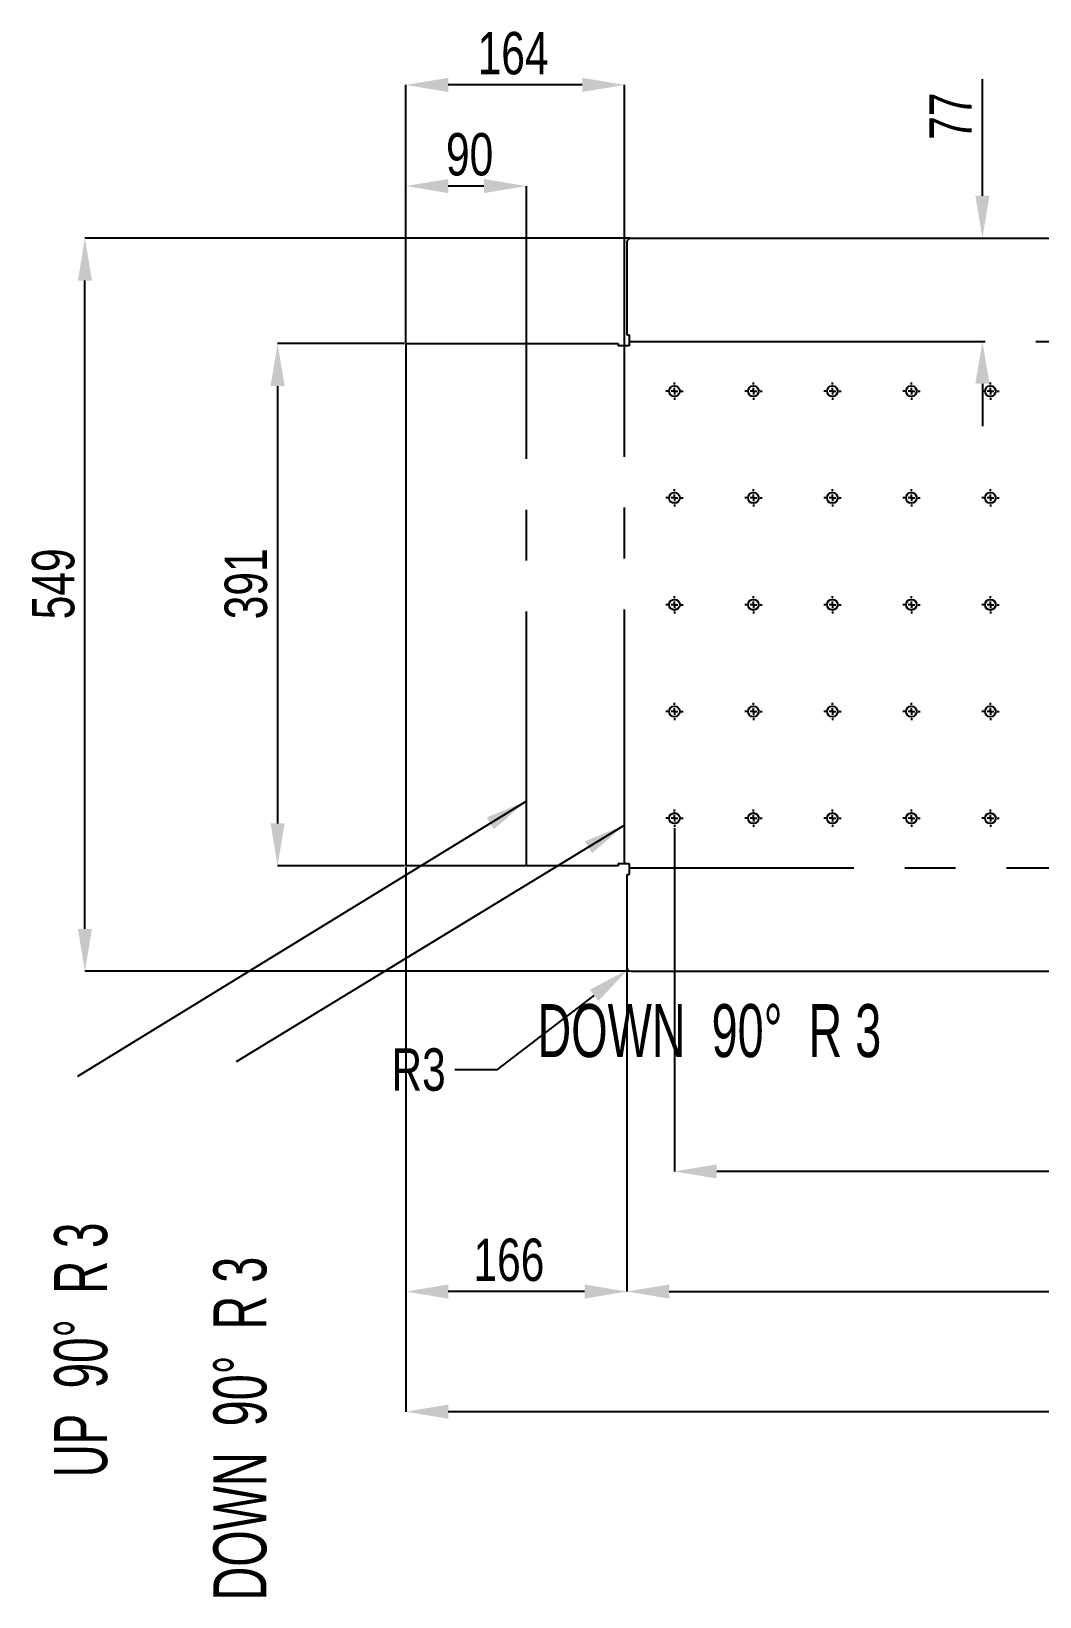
# Model space of a CAD drawing. Header units: millimetres. Extents: x 15 to 1266, y -324 to 294.
# Drawn here: x 207.3 to 257.7, y -223.2 to -145 of the extents above; entities that cross this region are included whole.
import ezdxf

# ---------------------------------------------------------------- set-up
doc = ezdxf.new("R2010")
doc.units = ezdxf.units.MM
doc.header["$PDSIZE"] = -1
doc.linetypes.add('CENTERX2', pattern=[20.32, 12.7, -2.54, 2.54, -2.54])
doc.layers.add('FORMAT', color=7, linetype='Continuous')
doc.styles.add('SLDTEXTSTYLE0', font='TXT', dxfattribs={"width": 0.75})
doc.styles.add('SLDTEXTSTYLE14', font='TXT', dxfattribs={"width": 0.645833})
doc.styles.add('SLDTEXTSTYLE15', font='TXT', dxfattribs={"width": 0.660714})
doc.dimstyles.new('SLDDIMSTYLE1', dxfattribs={"dimtxt": 0.18, "dimasz": 2.116667, "dimexe": 0, "dimexo": 0.0625, "dimgap": 0, "dimtad": 0, "dimtih": 1, "dimtoh": 1, "dimdec": 0, "dimrnd": 1e-09, "dimzin": 0, "dimdsep": 46, "dimtxsty": 'Standard', "dimsah": 1, "dimcen": 0.09, "dimadec": 0, "dimazin": 0, "dimtfac": 2.116667, "dimtdec": 0, "dimtofl": 0, "dimtmove": 0, "dimatfit": 3, "dimfxl": 1, "dimfrac": 2, "dimtolj": 1, "dimtzin": 0, "dimarcsym": 0})
doc.dimstyles.new('SLDDIMSTYLE15', dxfattribs={"dimtxt": 2.116667, "dimasz": 2.116667, "dimexe": 0, "dimexo": 0.0625, "dimgap": 0.529167, "dimtad": 1, "dimdec": 0, "dimlfac": 15, "dimrnd": 1e-09, "dimzin": 12, "dimdsep": 46, "dimtxsty": 'SLDTEXTSTYLE0', "dimsah": 1, "dimcen": 0.09, "dimadec": 0, "dimazin": 3, "dimtfac": 1, "dimtdec": 0, "dimtofl": 0, "dimtmove": 0, "dimatfit": 3, "dimfxl": 1, "dimfrac": 2, "dimtolj": 1, "dimtzin": 12, "dimarcsym": 0})
doc.dimstyles.new('SLDDIMSTYLE17', dxfattribs={"dimtxt": 2.116667, "dimasz": 2.116667, "dimexe": 0, "dimexo": 0.0625, "dimgap": 0.529167, "dimtad": 1, "dimdec": 0, "dimlfac": 15, "dimrnd": 1e-09, "dimzin": 12, "dimdsep": 46, "dimtxsty": 'SLDTEXTSTYLE0', "dimsah": 1, "dimcen": 0.09, "dimadec": 0, "dimazin": 3, "dimtfac": 1, "dimtdec": 0, "dimtmove": 0, "dimatfit": 0, "dimfxl": 1, "dimfrac": 2, "dimtolj": 1, "dimtzin": 12, "dimarcsym": 0})
doc.dimstyles.new('SLDDIMSTYLE19', dxfattribs={"dimtxt": 2.116667, "dimasz": 2.116667, "dimexe": 0, "dimexo": 0.0625, "dimgap": 0.529167, "dimtad": 0, "dimtih": 1, "dimtoh": 1, "dimdec": 0, "dimlfac": 15, "dimrnd": 1e-09, "dimzin": 12, "dimdsep": 46, "dimtxsty": 'SLDTEXTSTYLE0', "dimsah": 1, "dimcen": 0, "dimadec": 0, "dimazin": 3, "dimtfac": 1, "dimtdec": 0, "dimtofl": 0, "dimtmove": 0, "dimatfit": 3, "dimfxl": 1, "dimfrac": 2, "dimtolj": 1, "dimtzin": 12, "dimarcsym": 0})

# ---------------------------------------------------------------- blocks, each defined once
blk = doc.blocks.new('*D746')
at = {"layer": 'Defpoints', "color": 0}
for p in [(226.043, -160.637), (219.638, -186.715), (226.043, -186.715)]:
    blk.add_point(p, dxfattribs=at)
at = {"layer": 'FORMAT', "color": 0, "lineweight": -2}
for p, q in [((225.98, -160.637), (219.638, -160.637)), ((219.638, -162.754), (219.638, -184.599)), ((225.98, -186.715), (219.638, -186.715))]:
    blk.add_line(p, q, dxfattribs=at)
at = {"layer": 'FORMAT', "color": 0}
for points in [[(219.286, -162.754), (219.991, -162.754), (219.638, -160.637)], [(219.286, -184.599), (219.991, -184.599), (219.638, -186.715)]]:
    blk.add_solid(points, dxfattribs=at)
at = {"layer": 'FORMAT', "color": 0, "insert": (216.992, -172.635), "char_height": 2.1167, "attachment_point": 2, "rotation": 90, "style": 'SLDTEXTSTYLE0'}
blk.add_mtext('\\A1;391', dxfattribs=at)
blk = doc.blocks.new('*D747')
at = {"layer": 'Defpoints', "color": 0}
for p in [(226.043, -186.715), (300.202, -186.715), (226.043, -213.983)]:
    blk.add_point(p, dxfattribs=at)
at = {"layer": 'FORMAT', "color": 0, "lineweight": -2}
for p, q in [((226.043, -186.778), (226.043, -213.983)), ((300.202, -186.778), (300.202, -213.983)), ((298.086, -213.983), (228.16, -213.983))]:
    blk.add_line(p, q, dxfattribs=at)
at = {"layer": 'FORMAT', "color": 0}
for points in [[(228.16, -213.63), (228.16, -214.336), (226.043, -213.983)], [(298.086, -213.63), (298.086, -214.336), (300.202, -213.983)]]:
    blk.add_solid(points, dxfattribs=at)
at = {"layer": 'FORMAT', "color": 0, "insert": (264.425, -211.337), "char_height": 2.1167, "attachment_point": 2, "style": 'SLDTEXTSTYLE0'}
blk.add_mtext('\\A1;1112', dxfattribs=at)
blk = doc.blocks.new('*D748')
at = {"layer": 'Defpoints', "color": 0}
for p in [(237.283, -155.37), (254.836, -155.37), (237.189, -160.523)]:
    blk.add_point(p, dxfattribs=at)
at = {"layer": 'FORMAT', "color": 0, "lineweight": -2}
for p, q in [((254.836, -153.253), (254.836, -147.432)), ((237.346, -155.37), (254.836, -155.37)), ((237.252, -160.523), (254.836, -160.523)), ((254.836, -162.64), (254.836, -164.756))]:
    blk.add_line(p, q, dxfattribs=at)
at = {"layer": 'FORMAT', "color": 0}
for points in [[(254.484, -153.253), (255.189, -153.253), (254.836, -155.37)], [(254.484, -162.64), (255.189, -162.64), (254.836, -160.523)]]:
    blk.add_solid(points, dxfattribs=at)
at = {"layer": 'FORMAT', "color": 0, "insert": (252.191, -149.284), "char_height": 2.1167, "attachment_point": 2, "rotation": 90, "style": 'SLDTEXTSTYLE0'}
blk.add_mtext('\\A1;77', dxfattribs=at)
blk = doc.blocks.new('*D749')
at = {"layer": 'Defpoints', "color": 0}
for p in [(226.043, -152.766), (226.043, -160.637), (232.063, -160.637)]:
    blk.add_point(p, dxfattribs=at)
at = {"layer": 'FORMAT', "color": 0, "lineweight": -2}
for p, q in [((226.043, -160.575), (226.043, -152.766)), ((229.946, -152.766), (228.16, -152.766)), ((232.063, -160.575), (232.063, -152.766))]:
    blk.add_line(p, q, dxfattribs=at)
at = {"layer": 'FORMAT', "color": 0}
for points in [[(228.16, -152.414), (228.16, -153.119), (226.043, -152.766)], [(229.946, -152.414), (229.946, -153.119), (232.063, -152.766)]]:
    blk.add_solid(points, dxfattribs=at)
at = {"layer": 'FORMAT', "color": 0, "insert": (229.229, -150.121), "char_height": 2.1167, "attachment_point": 2, "style": 'SLDTEXTSTYLE0'}
blk.add_mtext('\\A1;90', dxfattribs=at)
blk = doc.blocks.new('*D750')
at = {"layer": 'Defpoints', "color": 0}
for p in [(226.043, -147.715), (226.043, -160.637), (236.969, -160.743)]:
    blk.add_point(p, dxfattribs=at)
at = {"layer": 'FORMAT', "color": 0, "lineweight": -2}
for p, q in [((226.043, -160.575), (226.043, -147.715)), ((234.853, -147.715), (228.16, -147.715)), ((236.969, -160.68), (236.969, -147.715))]:
    blk.add_line(p, q, dxfattribs=at)
at = {"layer": 'FORMAT', "color": 0}
for points in [[(228.16, -147.362), (228.16, -148.068), (226.043, -147.715)], [(234.853, -147.362), (234.853, -148.068), (236.969, -147.715)]]:
    blk.add_solid(points, dxfattribs=at)
at = {"layer": 'FORMAT', "color": 0, "insert": (231.398, -145.069), "char_height": 2.1167, "attachment_point": 2, "style": 'SLDTEXTSTYLE0'}
blk.add_mtext('\\A1;164', dxfattribs=at)
blk = doc.blocks.new('*D751')
at = {"layer": 'Defpoints', "color": 0}
for p in [(237.083, -191.783), (289.162, -191.783), (289.162, -207.983)]:
    blk.add_point(p, dxfattribs=at)
at = {"layer": 'FORMAT', "color": 0, "lineweight": -2}
for p, q in [((237.083, -191.845), (237.083, -207.983)), ((289.162, -191.845), (289.162, -207.983)), ((239.2, -207.983), (287.045, -207.983))]:
    blk.add_line(p, q, dxfattribs=at)
at = {"layer": 'FORMAT', "color": 0}
for points in [[(239.2, -207.63), (239.2, -208.336), (237.083, -207.983)], [(287.045, -207.63), (287.045, -208.336), (289.162, -207.983)]]:
    blk.add_solid(points, dxfattribs=at)
at = {"layer": 'FORMAT', "color": 0, "insert": (264.275, -205.337), "char_height": 2.1167, "attachment_point": 2, "style": 'SLDTEXTSTYLE0'}
blk.add_mtext('\\A1;781', dxfattribs=at)
blk = doc.blocks.new('*D752')
at = {"layer": 'Defpoints', "color": 0}
for p in [(226.043, -186.715), (237.083, -191.783), (226.043, -207.983)]:
    blk.add_point(p, dxfattribs=at)
at = {"layer": 'FORMAT', "color": 0, "lineweight": -2}
for p, q in [((226.043, -186.778), (226.043, -207.983)), ((237.083, -191.845), (237.083, -207.983)), ((234.967, -207.983), (228.16, -207.983))]:
    blk.add_line(p, q, dxfattribs=at)
at = {"layer": 'FORMAT', "color": 0}
for points in [[(228.16, -207.63), (228.16, -208.336), (226.043, -207.983)], [(234.967, -207.63), (234.967, -208.336), (237.083, -207.983)]]:
    blk.add_solid(points, dxfattribs=at)
at = {"layer": 'FORMAT', "color": 0, "insert": (231.191, -205.337), "char_height": 2.1167, "attachment_point": 2, "style": 'SLDTEXTSTYLE0'}
blk.add_mtext('\\A1;166', dxfattribs=at)
blk = doc.blocks.new('*D753')
at = {"layer": 'Defpoints', "color": 0}
for p in [(237.125, -191.904), (237.283, -191.783)]:
    blk.add_point(p, dxfattribs=at)
at = {"layer": 'FORMAT', "color": 0, "lineweight": -2}
for p, q in [((230.614, -196.893), (235.444, -193.192)), ((228.497, -196.893), (230.614, -196.893))]:
    blk.add_line(p, q, dxfattribs=at)
at = {"layer": 'FORMAT', "color": 0}
blk.add_solid([(235.23, -192.912), (235.659, -193.472), (237.125, -191.904)], dxfattribs=at)
at = {"layer": 'FORMAT', "color": 0, "insert": (225.322, -195.834), "char_height": 2.1167, "attachment_point": 1, "style": 'SLDTEXTSTYLE0'}
blk.add_mtext('\\A1;R3', dxfattribs=at)
blk = doc.blocks.new('*D755')
at = {"layer": 'Defpoints', "color": 0}
for p in [(239.456, -184.776), (286.789, -184.776), (239.456, -201.983)]:
    blk.add_point(p, dxfattribs=at)
at = {"layer": 'FORMAT', "color": 0, "lineweight": -2}
for p, q in [((239.456, -184.839), (239.456, -201.983)), ((286.789, -184.839), (286.789, -201.983)), ((284.673, -201.983), (241.573, -201.983))]:
    blk.add_line(p, q, dxfattribs=at)
at = {"layer": 'FORMAT', "color": 0}
for points in [[(241.573, -201.63), (241.573, -202.336), (239.456, -201.983)], [(284.673, -201.63), (284.673, -202.336), (286.789, -201.983)]]:
    blk.add_solid(points, dxfattribs=at)
at = {"layer": 'FORMAT', "color": 0, "insert": (264.232, -199.337), "char_height": 2.11667, "attachment_point": 2, "style": 'SLDTEXTSTYLE0'}
blk.add_mtext('\\A1;59X12=710', dxfattribs=at)
blk = doc.blocks.new('*D758')
at = {"layer": 'Defpoints', "color": 0}
for p in [(210.016, -155.37), (237.283, -155.37), (237.283, -191.983)]:
    blk.add_point(p, dxfattribs=at)
at = {"layer": 'FORMAT', "color": 0, "lineweight": -2}
for p, q in [((237.221, -155.37), (210.016, -155.37)), ((210.016, -189.866), (210.016, -157.486)), ((237.221, -191.983), (210.016, -191.983))]:
    blk.add_line(p, q, dxfattribs=at)
at = {"layer": 'FORMAT', "color": 0}
for points in [[(209.664, -157.486), (210.369, -157.486), (210.016, -155.37)], [(209.664, -189.866), (210.369, -189.866), (210.016, -191.983)]]:
    blk.add_solid(points, dxfattribs=at)
at = {"layer": 'FORMAT', "color": 0, "insert": (207.371, -172.633), "char_height": 2.1167, "attachment_point": 2, "rotation": 90, "style": 'SLDTEXTSTYLE0'}
blk.add_mtext('\\A1;549', dxfattribs=at)
blk = doc.blocks.new('SW_NOTE_0_42')
at = {"layer": 'FORMAT', "color": 0, "insert": (-1.17, -20.022), "char_height": 2.64583, "attachment_point": 1, "rotation": 90, "style": 'SLDTEXTSTYLE14'}
blk.add_mtext('UP  90°  R 3', dxfattribs=at)
blk = doc.blocks.new('SW_NOTE_0_43')
at = {"color": 0, "linetype": 'Continuous', "lineweight": 0, "insert": (-1.145, -26.903), "char_height": 2.64583, "attachment_point": 1, "rotation": 90, "style": 'SLDTEXTSTYLE15'}
blk.add_mtext('DOWN  90°  R 3', dxfattribs=at)
blk = doc.blocks.new('SW_NOTE_0_46')
at = {"layer": 'FORMAT', "color": 0, "insert": (-26.875, 1.369), "char_height": 2.64583, "attachment_point": 1, "style": 'SLDTEXTSTYLE15'}
blk.add_mtext('DOWN  90°  R 3', dxfattribs=at)
blk = doc.blocks.new('SW_CENTERMARKSYMBOL_213')
at = {"layer": 'FORMAT', "color": 0}
for p, q in [((-0.333, 0), (-0.433, 0)), ((0, 0), (-0.167, 0)), ((0, 0.333), (0, 0.433)), ((0, 0), (0, 0.167)), ((0, 0), (0, -0.167)), ((0, 0), (0.167, 0)), ((0.333, 0), (0.433, 0)), ((0, -0.333), (0, -0.433))]:
    blk.add_line(p, q, dxfattribs=at)
blk = doc.blocks.new('SW_CENTERMARKSYMBOL_221')
at = {"layer": 'FORMAT', "color": 0}
for p, q in [((-0.333, 0), (-0.433, 0)), ((0, 0), (-0.167, 0)), ((0, 0.333), (0, 0.433)), ((0, 0), (0, 0.167)), ((0, 0), (0, -0.167)), ((0, 0), (0.167, 0)), ((0.333, 0), (0.433, 0)), ((0, -0.333), (0, -0.433))]:
    blk.add_line(p, q, dxfattribs=at)
blk = doc.blocks.new('SW_CENTERMARKSYMBOL_222')
at = {"layer": 'FORMAT', "color": 0}
for p, q in [((-0.333, 0), (-0.433, 0)), ((0, 0), (-0.167, 0)), ((0, 0.333), (0, 0.433)), ((0, 0), (0, 0.167)), ((0, 0), (0, -0.167)), ((0, 0), (0.167, 0)), ((0.333, 0), (0.433, 0)), ((0, -0.333), (0, -0.433))]:
    blk.add_line(p, q, dxfattribs=at)
blk = doc.blocks.new('SW_CENTERMARKSYMBOL_223')
at = {"layer": 'FORMAT', "color": 0}
for p, q in [((-0.333, 0), (-0.433, 0)), ((0, 0), (-0.167, 0)), ((0, 0.333), (0, 0.433)), ((0, 0), (0, 0.167)), ((0, 0), (0, -0.167)), ((0, 0), (0.167, 0)), ((0.333, 0), (0.433, 0)), ((0, -0.333), (0, -0.433))]:
    blk.add_line(p, q, dxfattribs=at)
blk = doc.blocks.new('SW_CENTERMARKSYMBOL_224')
at = {"layer": 'FORMAT', "color": 0}
for p, q in [((-0.333, 0), (-0.433, 0)), ((0, 0), (-0.167, 0)), ((0, 0.333), (0, 0.433)), ((0, 0), (0, 0.167)), ((0, 0), (0, -0.167)), ((0, 0), (0.167, 0)), ((0.333, 0), (0.433, 0)), ((0, -0.333), (0, -0.433))]:
    blk.add_line(p, q, dxfattribs=at)
blk = doc.blocks.new('SW_CENTERMARKSYMBOL_225')
at = {"layer": 'FORMAT', "color": 0}
for p, q in [((-0.333, 0), (-0.433, 0)), ((0, 0), (-0.167, 0)), ((0, 0.333), (0, 0.433)), ((0, 0), (0, 0.167)), ((0, 0), (0, -0.167)), ((0, 0), (0.167, 0)), ((0.333, 0), (0.433, 0)), ((0, -0.333), (0, -0.433))]:
    blk.add_line(p, q, dxfattribs=at)
blk = doc.blocks.new('SW_CENTERMARKSYMBOL_236')
at = {"layer": 'FORMAT', "color": 0}
for p, q in [((-0.333, 0), (-0.433, 0)), ((0, 0), (-0.167, 0)), ((0, 0.333), (0, 0.433)), ((0, 0), (0, 0.167)), ((0, 0), (0, -0.167)), ((0, 0), (0.167, 0)), ((0.333, 0), (0.433, 0)), ((0, -0.333), (0, -0.433))]:
    blk.add_line(p, q, dxfattribs=at)
blk = doc.blocks.new('SW_CENTERMARKSYMBOL_237')
at = {"layer": 'FORMAT', "color": 0}
for p, q in [((-0.333, 0), (-0.433, 0)), ((0, 0), (-0.167, 0)), ((0, 0.333), (0, 0.433)), ((0, 0), (0, 0.167)), ((0, 0), (0, -0.167)), ((0, 0), (0.167, 0)), ((0.333, 0), (0.433, 0)), ((0, -0.333), (0, -0.433))]:
    blk.add_line(p, q, dxfattribs=at)
blk = doc.blocks.new('SW_CENTERMARKSYMBOL_238')
at = {"layer": 'FORMAT', "color": 0}
for p, q in [((-0.333, 0), (-0.433, 0)), ((0, 0), (-0.167, 0)), ((0, 0.333), (0, 0.433)), ((0, 0), (0, 0.167)), ((0, 0), (0, -0.167)), ((0, 0), (0.167, 0)), ((0.333, 0), (0.433, 0)), ((0, -0.333), (0, -0.433))]:
    blk.add_line(p, q, dxfattribs=at)
blk = doc.blocks.new('SW_CENTERMARKSYMBOL_239')
at = {"layer": 'FORMAT', "color": 0}
for p, q in [((-0.333, 0), (-0.433, 0)), ((0, 0), (-0.167, 0)), ((0, 0.333), (0, 0.433)), ((0, 0), (0, 0.167)), ((0, 0), (0, -0.167)), ((0, 0), (0.167, 0)), ((0.333, 0), (0.433, 0)), ((0, -0.333), (0, -0.433))]:
    blk.add_line(p, q, dxfattribs=at)
blk = doc.blocks.new('SW_CENTERMARKSYMBOL_240')
at = {"layer": 'FORMAT', "color": 0}
for p, q in [((-0.333, 0), (-0.433, 0)), ((0, 0), (-0.167, 0)), ((0, 0.333), (0, 0.433)), ((0, 0), (0, 0.167)), ((0, 0), (0, -0.167)), ((0, 0), (0.167, 0)), ((0.333, 0), (0.433, 0)), ((0, -0.333), (0, -0.433))]:
    blk.add_line(p, q, dxfattribs=at)
blk = doc.blocks.new('SW_CENTERMARKSYMBOL_252')
at = {"layer": 'FORMAT', "color": 0}
for p, q in [((-0.333, 0), (-0.433, 0)), ((0, 0), (-0.167, 0)), ((0, 0.333), (0, 0.433)), ((0, 0), (0, 0.167)), ((0, 0), (0, -0.167)), ((0, 0), (0.167, 0)), ((0.333, 0), (0.433, 0)), ((0, -0.333), (0, -0.433))]:
    blk.add_line(p, q, dxfattribs=at)
blk = doc.blocks.new('SW_CENTERMARKSYMBOL_253')
at = {"layer": 'FORMAT', "color": 0}
for p, q in [((-0.333, 0), (-0.433, 0)), ((0, 0), (-0.167, 0)), ((0, 0.333), (0, 0.433)), ((0, 0), (0, 0.167)), ((0, 0), (0, -0.167)), ((0, 0), (0.167, 0)), ((0.333, 0), (0.433, 0)), ((0, -0.333), (0, -0.433))]:
    blk.add_line(p, q, dxfattribs=at)
blk = doc.blocks.new('SW_CENTERMARKSYMBOL_254')
at = {"layer": 'FORMAT', "color": 0}
for p, q in [((-0.333, 0), (-0.433, 0)), ((0, 0), (-0.167, 0)), ((0, 0.333), (0, 0.433)), ((0, 0), (0, 0.167)), ((0, 0), (0, -0.167)), ((0, 0), (0.167, 0)), ((0.333, 0), (0.433, 0)), ((0, -0.333), (0, -0.433))]:
    blk.add_line(p, q, dxfattribs=at)
blk = doc.blocks.new('SW_CENTERMARKSYMBOL_255')
at = {"layer": 'FORMAT', "color": 0}
for p, q in [((-0.333, 0), (-0.433, 0)), ((0, 0), (-0.167, 0)), ((0, 0.333), (0, 0.433)), ((0, 0), (0, 0.167)), ((0, 0), (0, -0.167)), ((0, 0), (0.167, 0)), ((0.333, 0), (0.433, 0)), ((0, -0.333), (0, -0.433))]:
    blk.add_line(p, q, dxfattribs=at)
blk = doc.blocks.new('SW_CENTERMARKSYMBOL_256')
at = {"layer": 'FORMAT', "color": 0}
for p, q in [((-0.333, 0), (-0.433, 0)), ((0, 0), (-0.167, 0)), ((0, 0.333), (0, 0.433)), ((0, 0), (0, 0.167)), ((0, 0), (0, -0.167)), ((0, 0), (0.167, 0)), ((0.333, 0), (0.433, 0)), ((0, -0.333), (0, -0.433))]:
    blk.add_line(p, q, dxfattribs=at)
blk = doc.blocks.new('SW_CENTERMARKSYMBOL_261')
at = {"layer": 'FORMAT', "color": 0}
for p, q in [((-0.333, 0), (-0.433, 0)), ((0, 0), (-0.167, 0)), ((0, 0.333), (0, 0.433)), ((0, 0), (0, 0.167)), ((0, 0), (0, -0.167)), ((0, 0), (0.167, 0)), ((0.333, 0), (0.433, 0)), ((0, -0.333), (0, -0.433))]:
    blk.add_line(p, q, dxfattribs=at)
blk = doc.blocks.new('SW_CENTERMARKSYMBOL_262')
at = {"layer": 'FORMAT', "color": 0}
for p, q in [((-0.333, 0), (-0.433, 0)), ((0, 0), (-0.167, 0)), ((0, 0.333), (0, 0.433)), ((0, 0), (0, 0.167)), ((0, 0), (0, -0.167)), ((0, 0), (0.167, 0)), ((0.333, 0), (0.433, 0)), ((0, -0.333), (0, -0.433))]:
    blk.add_line(p, q, dxfattribs=at)
blk = doc.blocks.new('SW_CENTERMARKSYMBOL_263')
at = {"layer": 'FORMAT', "color": 0}
for p, q in [((-0.333, 0), (-0.433, 0)), ((0, 0), (-0.167, 0)), ((0, 0.333), (0, 0.433)), ((0, 0), (0, 0.167)), ((0, 0), (0, -0.167)), ((0, 0), (0.167, 0)), ((0.333, 0), (0.433, 0)), ((0, -0.333), (0, -0.433))]:
    blk.add_line(p, q, dxfattribs=at)
blk = doc.blocks.new('SW_CENTERMARKSYMBOL_264')
at = {"layer": 'FORMAT', "color": 0}
for p, q in [((-0.333, 0), (-0.433, 0)), ((0, 0), (-0.167, 0)), ((0, 0.333), (0, 0.433)), ((0, 0), (0, 0.167)), ((0, 0), (0, -0.167)), ((0, 0), (0.167, 0)), ((0.333, 0), (0.433, 0)), ((0, -0.333), (0, -0.433))]:
    blk.add_line(p, q, dxfattribs=at)
blk = doc.blocks.new('SW_CENTERMARKSYMBOL_272')
at = {"layer": 'FORMAT', "color": 0}
for p, q in [((-0.333, 0), (-0.433, 0)), ((0, 0), (-0.167, 0)), ((0, 0.333), (0, 0.433)), ((0, 0), (0, 0.167)), ((0, 0), (0, -0.167)), ((0, 0), (0.167, 0)), ((0.333, 0), (0.433, 0)), ((0, -0.333), (0, -0.433))]:
    blk.add_line(p, q, dxfattribs=at)
blk = doc.blocks.new('SW_CENTERMARKSYMBOL_273')
at = {"layer": 'FORMAT', "color": 0}
for p, q in [((-0.333, 0), (-0.433, 0)), ((0, 0), (-0.167, 0)), ((0, 0.333), (0, 0.433)), ((0, 0), (0, 0.167)), ((0, 0), (0, -0.167)), ((0, 0), (0.167, 0)), ((0.333, 0), (0.433, 0)), ((0, -0.333), (0, -0.433))]:
    blk.add_line(p, q, dxfattribs=at)
blk = doc.blocks.new('SW_CENTERMARKSYMBOL_274')
at = {"layer": 'FORMAT', "color": 0}
for p, q in [((-0.333, 0), (-0.433, 0)), ((0, 0), (-0.167, 0)), ((0, 0.333), (0, 0.433)), ((0, 0), (0, 0.167)), ((0, 0), (0, -0.167)), ((0, 0), (0.167, 0)), ((0.333, 0), (0.433, 0)), ((0, -0.333), (0, -0.433))]:
    blk.add_line(p, q, dxfattribs=at)
blk = doc.blocks.new('SW_CENTERMARKSYMBOL_275')
at = {"layer": 'FORMAT', "color": 0}
for p, q in [((-0.333, 0), (-0.433, 0)), ((0, 0), (-0.167, 0)), ((0, 0.333), (0, 0.433)), ((0, 0), (0, 0.167)), ((0, 0), (0, -0.167)), ((0, 0), (0.167, 0)), ((0.333, 0), (0.433, 0)), ((0, -0.333), (0, -0.433))]:
    blk.add_line(p, q, dxfattribs=at)
blk = doc.blocks.new('SW_CENTERMARKSYMBOL_276')
at = {"layer": 'FORMAT', "color": 0}
for p, q in [((-0.333, 0), (-0.433, 0)), ((0, 0), (-0.167, 0)), ((0, 0.333), (0, 0.433)), ((0, 0), (0, 0.167)), ((0, 0), (0, -0.167)), ((0, 0), (0.167, 0)), ((0.333, 0), (0.433, 0)), ((0, -0.333), (0, -0.433))]:
    blk.add_line(p, q, dxfattribs=at)
blk = doc.blocks.new('SW_CENTERMARKSYMBOL_278')
at = {"layer": 'FORMAT', "color": 0}
for p, q in [((-0.333, 0), (-0.433, 0)), ((0, 0), (-0.167, 0)), ((0, 0.333), (0, 0.433)), ((0, 0), (0, 0.167)), ((0, 0), (0, -0.167)), ((0, 0), (0.167, 0)), ((0.333, 0), (0.433, 0)), ((0, -0.333), (0, -0.433))]:
    blk.add_line(p, q, dxfattribs=at)
blk = doc.blocks.new('SW_CENTERMARKSYMBOL_286')
at = {"layer": 'FORMAT', "color": 0}
for p, q in [((-0.333, 0), (-0.433, 0)), ((0, 0), (-0.167, 0)), ((0, 0.333), (0, 0.433)), ((0, 0), (0, 0.167)), ((0, 0), (0, -0.167)), ((0, 0), (0.167, 0)), ((0.333, 0), (0.433, 0)), ((0, -0.333), (0, -0.433))]:
    blk.add_line(p, q, dxfattribs=at)
blk = doc.blocks.new('SW_CENTERMARKSYMBOL_287')
at = {"layer": 'FORMAT', "color": 0}
for p, q in [((-0.333, 0), (-0.433, 0)), ((0, 0), (-0.167, 0)), ((0, 0.333), (0, 0.433)), ((0, 0), (0, 0.167)), ((0, 0), (0, -0.167)), ((0, 0), (0.167, 0)), ((0.333, 0), (0.433, 0)), ((0, -0.333), (0, -0.433))]:
    blk.add_line(p, q, dxfattribs=at)
blk = doc.blocks.new('SW_CENTERMARKSYMBOL_288')
at = {"layer": 'FORMAT', "color": 0}
for p, q in [((-0.333, 0), (-0.433, 0)), ((0, 0), (-0.167, 0)), ((0, 0.333), (0, 0.433)), ((0, 0), (0, 0.167)), ((0, 0), (0, -0.167)), ((0, 0), (0.167, 0)), ((0.333, 0), (0.433, 0)), ((0, -0.333), (0, -0.433))]:
    blk.add_line(p, q, dxfattribs=at)
blk = doc.blocks.new('SW_CENTERMARKSYMBOL_289')
at = {"layer": 'FORMAT', "color": 0}
for p, q in [((-0.333, 0), (-0.433, 0)), ((0, 0), (-0.167, 0)), ((0, 0.333), (0, 0.433)), ((0, 0), (0, 0.167)), ((0, 0), (0, -0.167)), ((0, 0), (0.167, 0)), ((0.333, 0), (0.433, 0)), ((0, -0.333), (0, -0.433))]:
    blk.add_line(p, q, dxfattribs=at)
blk = doc.blocks.new('SW_CENTERMARKSYMBOL_290')
at = {"layer": 'FORMAT', "color": 0}
for p, q in [((-0.333, 0), (-0.433, 0)), ((0, 0), (-0.167, 0)), ((0, 0.333), (0, 0.433)), ((0, 0), (0, 0.167)), ((0, 0), (0, -0.167)), ((0, 0), (0.167, 0)), ((0.333, 0), (0.433, 0)), ((0, -0.333), (0, -0.433))]:
    blk.add_line(p, q, dxfattribs=at)
blk = doc.blocks.new('SW_CENTERMARKSYMBOL_301')
at = {"layer": 'FORMAT', "color": 0}
for p, q in [((-0.333, 0), (-0.433, 0)), ((0, 0), (-0.167, 0)), ((0, 0.333), (0, 0.433)), ((0, 0), (0, 0.167)), ((0, 0), (0, -0.167)), ((0, 0), (0.167, 0)), ((0.333, 0), (0.433, 0)), ((0, -0.333), (0, -0.433))]:
    blk.add_line(p, q, dxfattribs=at)
blk = doc.blocks.new('SW_CENTERMARKSYMBOL_302')
at = {"layer": 'FORMAT', "color": 0}
for p, q in [((-0.333, 0), (-0.433, 0)), ((0, 0), (-0.167, 0)), ((0, 0.333), (0, 0.433)), ((0, 0), (0, 0.167)), ((0, 0), (0, -0.167)), ((0, 0), (0.167, 0)), ((0.333, 0), (0.433, 0)), ((0, -0.333), (0, -0.433))]:
    blk.add_line(p, q, dxfattribs=at)
blk = doc.blocks.new('SW_CENTERMARKSYMBOL_303')
at = {"layer": 'FORMAT', "color": 0}
for p, q in [((-0.333, 0), (-0.433, 0)), ((0, 0), (-0.167, 0)), ((0, 0.333), (0, 0.433)), ((0, 0), (0, 0.167)), ((0, 0), (0, -0.167)), ((0, 0), (0.167, 0)), ((0.333, 0), (0.433, 0)), ((0, -0.333), (0, -0.433))]:
    blk.add_line(p, q, dxfattribs=at)
blk = doc.blocks.new('SW_CENTERMARKSYMBOL_304')
at = {"layer": 'FORMAT', "color": 0}
for p, q in [((-0.333, 0), (-0.433, 0)), ((0, 0), (-0.167, 0)), ((0, 0.333), (0, 0.433)), ((0, 0), (0, 0.167)), ((0, 0), (0, -0.167)), ((0, 0), (0.167, 0)), ((0.333, 0), (0.433, 0)), ((0, -0.333), (0, -0.433))]:
    blk.add_line(p, q, dxfattribs=at)
blk = doc.blocks.new('SW_CENTERMARKSYMBOL_305')
at = {"layer": 'FORMAT', "color": 0}
for p, q in [((-0.333, 0), (-0.433, 0)), ((0, 0), (-0.167, 0)), ((0, 0.333), (0, 0.433)), ((0, 0), (0, 0.167)), ((0, 0), (0, -0.167)), ((0, 0), (0.167, 0)), ((0.333, 0), (0.433, 0)), ((0, -0.333), (0, -0.433))]:
    blk.add_line(p, q, dxfattribs=at)
blk = doc.blocks.new('SW_CENTERMARKSYMBOL_317')
at = {"layer": 'FORMAT', "color": 0}
for p, q in [((-0.333, 0), (-0.433, 0)), ((0, 0), (-0.167, 0)), ((0, 0.333), (0, 0.433)), ((0, 0), (0, 0.167)), ((0, 0), (0, -0.167)), ((0, 0), (0.167, 0)), ((0.333, 0), (0.433, 0)), ((0, -0.333), (0, -0.433))]:
    blk.add_line(p, q, dxfattribs=at)
blk = doc.blocks.new('SW_CENTERMARKSYMBOL_318')
at = {"layer": 'FORMAT', "color": 0}
for p, q in [((-0.333, 0), (-0.433, 0)), ((0, 0), (-0.167, 0)), ((0, 0.333), (0, 0.433)), ((0, 0), (0, 0.167)), ((0, 0), (0, -0.167)), ((0, 0), (0.167, 0)), ((0.333, 0), (0.433, 0)), ((0, -0.333), (0, -0.433))]:
    blk.add_line(p, q, dxfattribs=at)
blk = doc.blocks.new('SW_CENTERMARKSYMBOL_319')
at = {"layer": 'FORMAT', "color": 0}
for p, q in [((-0.333, 0), (-0.433, 0)), ((0, 0), (-0.167, 0)), ((0, 0.333), (0, 0.433)), ((0, 0), (0, 0.167)), ((0, 0), (0, -0.167)), ((0, 0), (0.167, 0)), ((0.333, 0), (0.433, 0)), ((0, -0.333), (0, -0.433))]:
    blk.add_line(p, q, dxfattribs=at)
blk = doc.blocks.new('SW_CENTERMARKSYMBOL_320')
at = {"layer": 'FORMAT', "color": 0}
for p, q in [((-0.333, 0), (-0.433, 0)), ((0, 0), (-0.167, 0)), ((0, 0.333), (0, 0.433)), ((0, 0), (0, 0.167)), ((0, 0), (0, -0.167)), ((0, 0), (0.167, 0)), ((0.333, 0), (0.433, 0)), ((0, -0.333), (0, -0.433))]:
    blk.add_line(p, q, dxfattribs=at)
blk = doc.blocks.new('SW_CENTERMARKSYMBOL_321')
at = {"layer": 'FORMAT', "color": 0}
for p, q in [((-0.333, 0), (-0.433, 0)), ((0, 0), (-0.167, 0)), ((0, 0.333), (0, 0.433)), ((0, 0), (0, 0.167)), ((0, 0), (0, -0.167)), ((0, 0), (0.167, 0)), ((0.333, 0), (0.433, 0)), ((0, -0.333), (0, -0.433))]:
    blk.add_line(p, q, dxfattribs=at)
blk = doc.blocks.new('SW_CENTERMARKSYMBOL_326')
at = {"layer": 'FORMAT', "color": 0}
for p, q in [((-0.333, 0), (-0.433, 0)), ((0, 0), (-0.167, 0)), ((0, 0.333), (0, 0.433)), ((0, 0), (0, 0.167)), ((0, 0), (0, -0.167)), ((0, 0), (0.167, 0)), ((0.333, 0), (0.433, 0)), ((0, -0.333), (0, -0.433))]:
    blk.add_line(p, q, dxfattribs=at)
blk = doc.blocks.new('SW_CENTERMARKSYMBOL_327')
at = {"layer": 'FORMAT', "color": 0}
for p, q in [((-0.333, 0), (-0.433, 0)), ((0, 0), (-0.167, 0)), ((0, 0.333), (0, 0.433)), ((0, 0), (0, 0.167)), ((0, 0), (0, -0.167)), ((0, 0), (0.167, 0)), ((0.333, 0), (0.433, 0)), ((0, -0.333), (0, -0.433))]:
    blk.add_line(p, q, dxfattribs=at)
blk = doc.blocks.new('SW_CENTERMARKSYMBOL_328')
at = {"layer": 'FORMAT', "color": 0}
for p, q in [((-0.333, 0), (-0.433, 0)), ((0, 0), (-0.167, 0)), ((0, 0.333), (0, 0.433)), ((0, 0), (0, 0.167)), ((0, 0), (0, -0.167)), ((0, 0), (0.167, 0)), ((0.333, 0), (0.433, 0)), ((0, -0.333), (0, -0.433))]:
    blk.add_line(p, q, dxfattribs=at)
blk = doc.blocks.new('SW_CENTERMARKSYMBOL_329')
at = {"layer": 'FORMAT', "color": 0}
for p, q in [((-0.333, 0), (-0.433, 0)), ((0, 0), (-0.167, 0)), ((0, 0.333), (0, 0.433)), ((0, 0), (0, 0.167)), ((0, 0), (0, -0.167)), ((0, 0), (0.167, 0)), ((0.333, 0), (0.433, 0)), ((0, -0.333), (0, -0.433))]:
    blk.add_line(p, q, dxfattribs=at)
blk = doc.blocks.new('SW_CENTERMARKSYMBOL_337')
at = {"layer": 'FORMAT', "color": 0}
for p, q in [((-0.333, 0), (-0.433, 0)), ((0, 0), (-0.167, 0)), ((0, 0.333), (0, 0.433)), ((0, 0), (0, 0.167)), ((0, 0), (0, -0.167)), ((0, 0), (0.167, 0)), ((0.333, 0), (0.433, 0)), ((0, -0.333), (0, -0.433))]:
    blk.add_line(p, q, dxfattribs=at)
blk = doc.blocks.new('SW_CENTERMARKSYMBOL_338')
at = {"layer": 'FORMAT', "color": 0}
for p, q in [((-0.333, 0), (-0.433, 0)), ((0, 0), (-0.167, 0)), ((0, 0.333), (0, 0.433)), ((0, 0), (0, 0.167)), ((0, 0), (0, -0.167)), ((0, 0), (0.167, 0)), ((0.333, 0), (0.433, 0)), ((0, -0.333), (0, -0.433))]:
    blk.add_line(p, q, dxfattribs=at)
blk = doc.blocks.new('SW_CENTERMARKSYMBOL_339')
at = {"layer": 'FORMAT', "color": 0}
for p, q in [((-0.333, 0), (-0.433, 0)), ((0, 0), (-0.167, 0)), ((0, 0.333), (0, 0.433)), ((0, 0), (0, 0.167)), ((0, 0), (0, -0.167)), ((0, 0), (0.167, 0)), ((0.333, 0), (0.433, 0)), ((0, -0.333), (0, -0.433))]:
    blk.add_line(p, q, dxfattribs=at)
blk = doc.blocks.new('SW_CENTERMARKSYMBOL_340')
at = {"layer": 'FORMAT', "color": 0}
for p, q in [((-0.333, 0), (-0.433, 0)), ((0, 0), (-0.167, 0)), ((0, 0.333), (0, 0.433)), ((0, 0), (0, 0.167)), ((0, 0), (0, -0.167)), ((0, 0), (0.167, 0)), ((0.333, 0), (0.433, 0)), ((0, -0.333), (0, -0.433))]:
    blk.add_line(p, q, dxfattribs=at)
blk = doc.blocks.new('SW_CENTERMARKSYMBOL_341')
at = {"layer": 'FORMAT', "color": 0}
for p, q in [((-0.333, 0), (-0.433, 0)), ((0, 0), (-0.167, 0)), ((0, 0.333), (0, 0.433)), ((0, 0), (0, 0.167)), ((0, 0), (0, -0.167)), ((0, 0), (0.167, 0)), ((0.333, 0), (0.433, 0)), ((0, -0.333), (0, -0.433))]:
    blk.add_line(p, q, dxfattribs=at)

msp = doc.modelspace()

# ---------------------------------------------------------------- linework, layer by layer
at = {"color": 7, "linetype": 'Continuous', "lineweight": 25}
for p, q in [((237.0834992, -155.5697517), (237.0834992, -160.2037119)), ((237.2834967, -155.3697518), (288.9616024, -155.3697518)), ((237.0834992, -160.2037119), (237.189218, -160.2037119)), ((237.189218, -160.2037119), (237.189218, -160.7429081)), ((226.0429031, -160.637189), (226.0429031, -186.7152931)), ((226.0429031, -160.637189), (236.6500185, -160.637189)), ((236.6500185, -160.637189), (236.6500185, -160.7429081)), ((237.189218, -160.7429081), (236.6500185, -160.7429081)), ((236.6500185, -186.7152931), (226.0429031, -186.7152931)), ((236.6500185, -186.6095743), (237.189218, -186.6095743)), ((236.6500185, -186.6095743), (236.6500185, -186.7152931)), ((237.189218, -186.6095743), (237.189218, -187.1487719)), ((237.0834992, -187.1487719), (237.0834992, -191.782731)), ((237.0834992, -187.1487719), (237.189218, -187.1487719)), ((237.2834967, -191.9827304), (288.9616024, -191.9827304))]:
    msp.add_line(p, q, dxfattribs=at)
at = {"color": 7, "linetype": 'CENTERX2'}
for p, q in [((232.0628155, -186.7152939), (232.0628155, -160.637189)), ((236.9693052, -186.6095748), (236.9693052, -160.7429081)), ((237.1892167, -160.5229966), (289.0558833, -160.5229966)), ((289.0558833, -186.8294862), (237.1892167, -186.8294862))]:
    msp.add_line(p, q, dxfattribs=at)
at = {"color": 7, "linetype": 'Continuous', "lineweight": 25}
for centre in [(239.4558833, -163.0095748), (243.4003278, -163.0095748), (247.3447722, -163.0095748), (251.2892167, -163.0095748), (255.2336611, -163.0095748), (239.4558833, -168.3429081), (243.4003278, -168.3429081), (247.3447722, -168.3429081), (251.2892167, -168.3429081), (255.2336611, -168.3429081), (239.4558833, -173.6762414), (243.4003278, -173.6762414), (247.3447722, -173.6762414), (251.2892167, -173.6762414), (255.2336611, -173.6762414), (239.4558833, -179.0095748), (243.4003278, -179.0095748), (247.3447722, -179.0095748), (251.2892167, -179.0095748), (255.2336611, -179.0095748), (239.4558833, -184.3429081), (243.4003278, -184.3429081), (247.3447722, -184.3429081), (251.2892167, -184.3429081), (255.2336611, -184.3429081)]:
    msp.add_circle(centre, 0.2666667, dxfattribs=at)
for centre, start, end in [((237.2834976, -155.5697518), 90, 180), ((237.2834976, -191.7827311), 180, 270)]:
    msp.add_arc(centre, 0.2, start, end, dxfattribs=at)

# ---------------------------------------------------------------- block references
at = {"color": 7, "linetype": 'Continuous', "lineweight": 0}
msp.add_blockref('SW_NOTE_0_43', (217.5774335, -196.511506), dxfattribs=at)
at = {"layer": 'FORMAT'}
for name, p in [('SW_CENTERMARKSYMBOL_256', (239.4558833, -163.0095748)), ('SW_CENTERMARKSYMBOL_321', (239.4558833, -163.0095748)), ('SW_CENTERMARKSYMBOL_255', (243.4003278, -163.0095748)), ('SW_CENTERMARKSYMBOL_320', (243.4003278, -163.0095748)), ('SW_CENTERMARKSYMBOL_254', (247.3447722, -163.0095748)), ('SW_CENTERMARKSYMBOL_319', (247.3447722, -163.0095748)), ('SW_CENTERMARKSYMBOL_253', (251.2892167, -163.0095748)), ('SW_CENTERMARKSYMBOL_318', (251.2892167, -163.0095748)), ('SW_CENTERMARKSYMBOL_252', (255.2336611, -163.0095748)), ('SW_CENTERMARKSYMBOL_317', (255.2336611, -163.0095748)), ('SW_CENTERMARKSYMBOL_276', (239.4558833, -168.3429081)), ('SW_CENTERMARKSYMBOL_341', (239.4558833, -168.3429081)), ('SW_CENTERMARKSYMBOL_275', (243.4003278, -168.3429081)), ('SW_CENTERMARKSYMBOL_340', (243.4003278, -168.3429081)), ('SW_CENTERMARKSYMBOL_274', (247.3447722, -168.3429081)), ('SW_CENTERMARKSYMBOL_339', (247.3447722, -168.3429081)), ('SW_CENTERMARKSYMBOL_273', (251.2892167, -168.3429081)), ('SW_CENTERMARKSYMBOL_338', (251.2892167, -168.3429081)), ('SW_CENTERMARKSYMBOL_272', (255.2336611, -168.3429081)), ('SW_CENTERMARKSYMBOL_337', (255.2336611, -168.3429081)), ('SW_CENTERMARKSYMBOL_264', (239.4558833, -173.6762414)), ('SW_CENTERMARKSYMBOL_329', (239.4558833, -173.6762414)), ('SW_CENTERMARKSYMBOL_263', (243.4003278, -173.6762414)), ('SW_CENTERMARKSYMBOL_328', (243.4003278, -173.6762414)), ('SW_CENTERMARKSYMBOL_262', (247.3447722, -173.6762414)), ('SW_CENTERMARKSYMBOL_327', (247.3447722, -173.6762414)), ('SW_CENTERMARKSYMBOL_261', (251.2892167, -173.6762414)), ('SW_CENTERMARKSYMBOL_326', (251.2892167, -173.6762414)), ('SW_CENTERMARKSYMBOL_213', (255.2336611, -173.6762414)), ('SW_CENTERMARKSYMBOL_278', (255.2336611, -173.6762414)), ('SW_CENTERMARKSYMBOL_221', (239.4558833, -179.0095748)), ('SW_CENTERMARKSYMBOL_286', (239.4558833, -179.0095748)), ('SW_CENTERMARKSYMBOL_222', (243.4003278, -179.0095748)), ('SW_CENTERMARKSYMBOL_287', (243.4003278, -179.0095748)), ('SW_CENTERMARKSYMBOL_223', (247.3447722, -179.0095748)), ('SW_CENTERMARKSYMBOL_288', (247.3447722, -179.0095748)), ('SW_CENTERMARKSYMBOL_224', (251.2892167, -179.0095748)), ('SW_CENTERMARKSYMBOL_289', (251.2892167, -179.0095748)), ('SW_CENTERMARKSYMBOL_225', (255.2336611, -179.0095748)), ('SW_CENTERMARKSYMBOL_290', (255.2336611, -179.0095748)), ('SW_CENTERMARKSYMBOL_240', (239.4558833, -184.3429081)), ('SW_CENTERMARKSYMBOL_305', (239.4558833, -184.3429081)), ('SW_CENTERMARKSYMBOL_239', (243.4003278, -184.3429081)), ('SW_CENTERMARKSYMBOL_304', (243.4003278, -184.3429081)), ('SW_CENTERMARKSYMBOL_238', (247.3447722, -184.3429081)), ('SW_CENTERMARKSYMBOL_303', (247.3447722, -184.3429081)), ('SW_CENTERMARKSYMBOL_237', (251.2892167, -184.3429081)), ('SW_CENTERMARKSYMBOL_302', (251.2892167, -184.3429081)), ('SW_CENTERMARKSYMBOL_236', (255.2336611, -184.3429081)), ('SW_CENTERMARKSYMBOL_301', (255.2336611, -184.3429081)), ('SW_NOTE_0_46', (259.4879026, -194.9954585)), ('SW_NOTE_0_42', (209.6497562, -197.2397741))]:
    msp.add_blockref(name, p, dxfattribs=at)

# ---------------------------------------------------------------- dimensions: what is measured, and where the dimension line sits
for base, p1, p2, dimstyle, picture, middle in [((226.042904, -147.7150197), (236.9693052, -160.7429081), (226.042904, -160.637189), 'SLDDIMSTYLE15', '*D750', (231.3982716, -147.7150197)), ((226.042904, -152.766356), (232.0628155, -160.637189), (226.042904, -160.637189), 'SLDDIMSTYLE15', '*D749', (229.2287681, -152.766356)), ((226.042904, -213.9827311), (300.2021959, -186.7152939), (226.042904, -186.7152939), 'SLDDIMSTYLE15', '*D747', (264.4246765, -213.9827311)), ((226.042904, -207.9827311), (237.0834976, -191.7827311), (226.042904, -186.7152939), 'SLDDIMSTYLE17', '*D752', (231.1906316, -207.9827311)), ((289.1616024, -207.9827311), (237.0834976, -191.7827311), (289.1616024, -191.7827311), 'SLDDIMSTYLE15', '*D751', (264.2752244, -207.9827311))]:
    dim = msp.add_linear_dim(base=base, p1=p1, p2=p2, dimstyle=dimstyle, dxfattribs=at)
    dim.commit()
    dim.dimension.update_dxf_attribs({"geometry": picture, "text_midpoint": middle, "dimtype": 160})
for base, p1, p2, picture, middle in [((254.8364865, -155.3697518), (237.1892167, -160.5229966), (237.2834976, -155.3697518), '*D748', (254.8364865, -149.2843351)), ((210.0163554, -155.3697518), (237.2834976, -191.9827311), (237.2834976, -155.3697518), '*D758', (210.0163554, -172.6333834)), ((219.6382891, -186.7152939), (226.042904, -160.637189), (226.042904, -186.7152939), '*D746', (219.6382891, -172.6348986))]:
    dim = msp.add_linear_dim(base=base, p1=p1, p2=p2, angle=90, dimstyle='SLDDIMSTYLE15', dxfattribs=at)
    dim.commit()
    dim.dimension.update_dxf_attribs({"geometry": picture, "text_midpoint": middle, "dimtype": 160})
dim = msp.add_linear_dim(base=(239.4558833, -201.9827311), p1=(286.7892167, -184.7762414), p2=(239.4558833, -184.7762414), text='59X12=<>', dimstyle='SLDDIMSTYLE15', dxfattribs=at)
dim.commit()
dim.dimension.update_dxf_attribs({"geometry": '*D755', "text_midpoint": (264.2323418, -201.9827311), "dimtype": 160})
dim = msp.add_radius_dim(center=(237.2834976, -191.7827311), mpoint=(237.124733, -191.9043609), dimstyle='SLDDIMSTYLE19', dxfattribs=at)
dim.commit()
dim.dimension.update_dxf_attribs({"geometry": '*D753', "text_midpoint": (226.6449149, -196.8925017), "dimtype": 164})

# ---------------------------------------------------------------- leaders
at = {"color": 7, "linetype": 'Continuous', "lineweight": 0}
msp.add_leader([(236.9693052, -184.6874569), (217.5774335, -196.511506)], dimstyle='SLDDIMSTYLE1', dxfattribs=at)
at = {"layer": 'FORMAT'}
msp.add_leader([(232.0628155, -183.490019), (209.6497562, -197.2397741)], dimstyle='SLDDIMSTYLE1', dxfattribs=at)

doc.saveas('drawing.dxf')
